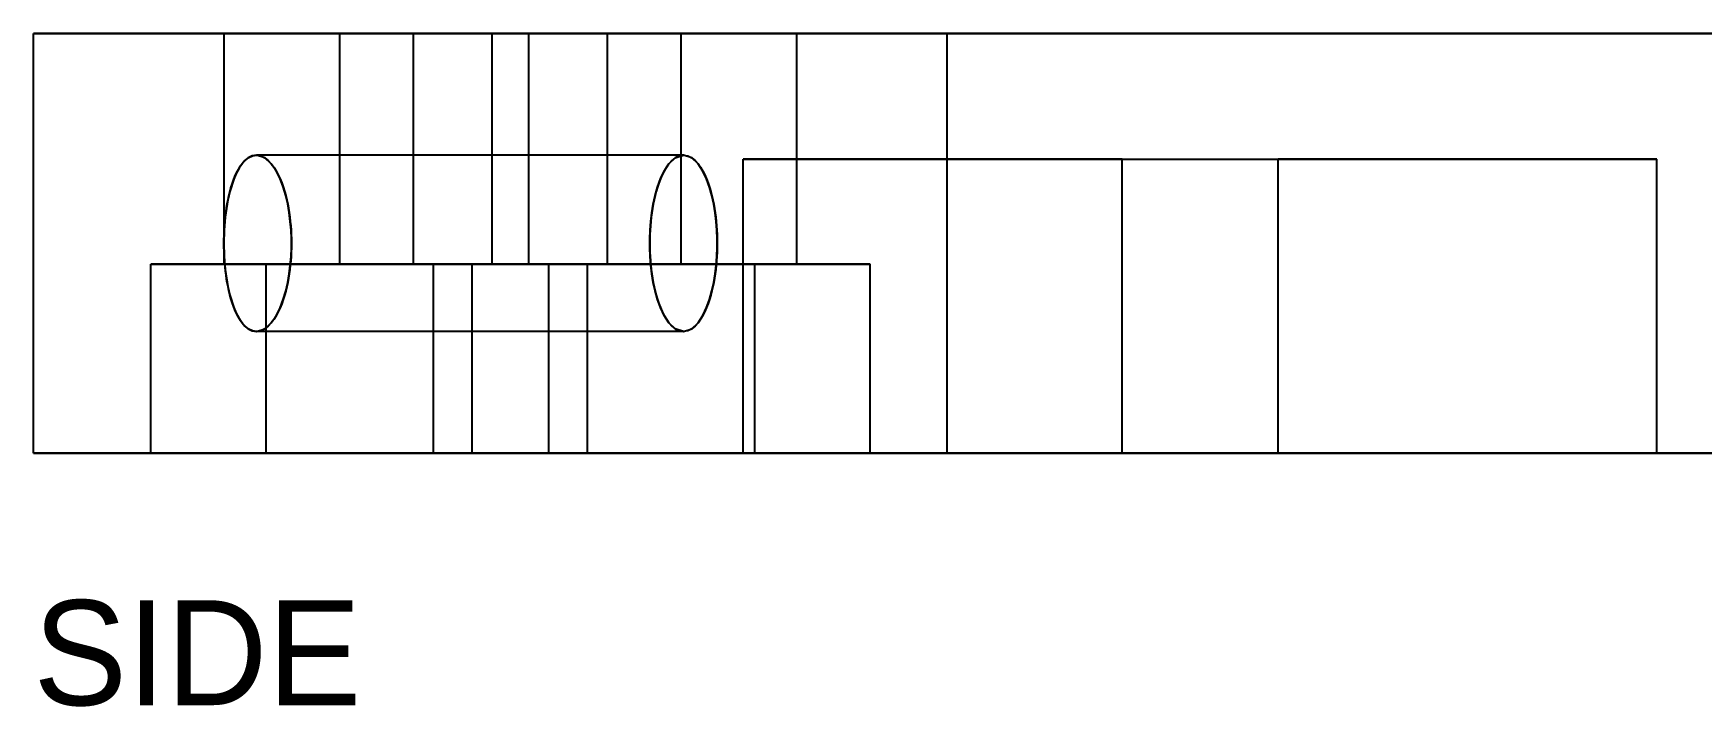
# Model space of a CAD drawing. Header units: millimetres. Extents: x 0 to 324, y -45 to 194.
# Drawn here: x 184.38 to 224.08, y -6.04 to 10 of the extents above; entities that cross this region are included whole.
import ezdxf

# ---------------------------------------------------------------- set-up
doc = ezdxf.new("R2010")
doc.units = ezdxf.units.MM
doc.layers.add('SIDE_HIDDEN', color=8, linetype='CONTINUOUS')
doc.layers.add('SIDE_VISIBLE', color=7, linetype='Continuous')

msp = doc.modelspace()

# ---------------------------------------------------------------- linework, layer by layer
at = {"layer": 'SIDE_HIDDEN'}
for points in [[(323.875, 10), (317.81, 10), (311.745, 10), (305.679, 10), (299.614, 10), (293.549, 10), (287.484, 10), (281.418, 10), (275.353, 10), (269.288, 10), (263.223, 10), (257.158, 10), (251.092, 10), (245.027, 10), (238.962, 10), (232.897, 10), (226.832, 10), (220.766, 10), (214.701, 10), (208.636, 10), (202.571, 10), (196.505, 10), (190.44, 10), (184.375, 10)], [(193.419, 10), (193.224, 10), (193.028, 10), (192.832, 10), (192.637, 10), (192.441, 10), (192.245, 10), (192.05, 10), (191.854, 10), (191.658, 10), (191.463, 10), (191.267, 10), (191.071, 10), (190.876, 10), (190.68, 10), (190.485, 10), (190.289, 10), (190.093, 10), (189.898, 10), (189.702, 10), (189.506, 10), (189.311, 10), (189.115, 10), (188.919, 10)], [(188.919, 10), (189.017, 10), (189.115, 10), (189.213, 10), (189.311, 10), (189.408, 10), (189.506, 10), (189.604, 10), (189.702, 10), (189.8, 10), (189.898, 10), (189.995, 10), (190.093, 10), (190.191, 10), (190.289, 10), (190.387, 10), (190.485, 10), (190.582, 10), (190.68, 10), (190.778, 10), (190.876, 10), (190.974, 10), (191.071, 10), (191.169, 10)], [(188.919, 4.5), (188.919, 10)], [(191.169, 10), (191.267, 10), (191.365, 10), (191.463, 10), (191.561, 10), (191.658, 10), (191.756, 10), (191.854, 10), (191.952, 10), (192.05, 10), (192.148, 10), (192.245, 10), (192.343, 10), (192.441, 10), (192.539, 10), (192.637, 10), (192.735, 10), (192.832, 10), (192.93, 10), (193.028, 10), (193.126, 10), (193.224, 10), (193.321, 10), (193.419, 10)], [(196.167, 10), (195.972, 10), (195.776, 10), (195.58, 10), (195.385, 10), (195.189, 10), (194.993, 10), (194.798, 10), (194.602, 10), (194.406, 10), (194.211, 10), (194.015, 10), (193.819, 10), (193.624, 10), (193.428, 10), (193.233, 10), (193.037, 10), (192.841, 10), (192.646, 10), (192.45, 10), (192.254, 10), (192.059, 10), (191.863, 10), (191.667, 10)], [(191.667, 10), (191.765, 10), (191.863, 10), (191.961, 10), (192.059, 10), (192.156, 10), (192.254, 10), (192.352, 10), (192.45, 10), (192.548, 10), (192.646, 10), (192.743, 10), (192.841, 10), (192.939, 10), (193.037, 10), (193.135, 10), (193.233, 10), (193.33, 10), (193.428, 10), (193.526, 10), (193.624, 10), (193.722, 10), (193.819, 10), (193.917, 10)], [(191.667, 4.5), (191.667, 10)], [(193.419, 4.5), (193.419, 10)], [(193.917, 10), (194.015, 10), (194.113, 10), (194.211, 10), (194.309, 10), (194.406, 10), (194.504, 10), (194.602, 10), (194.7, 10), (194.798, 10), (194.896, 10), (194.993, 10), (195.091, 10), (195.189, 10), (195.287, 10), (195.385, 10), (195.483, 10), (195.58, 10), (195.678, 10), (195.776, 10), (195.874, 10), (195.972, 10), (196.069, 10), (196.167, 10)], [(199.793, 10), (199.597, 10), (199.402, 10), (199.206, 10), (199.01, 10), (198.815, 10), (198.619, 10), (198.423, 10), (198.228, 10), (198.032, 10), (197.836, 10), (197.641, 10), (197.445, 10), (197.249, 10), (197.054, 10), (196.858, 10), (196.662, 10), (196.467, 10), (196.271, 10), (196.075, 10), (195.88, 10), (195.684, 10), (195.488, 10), (195.293, 10)], [(195.293, 10), (195.391, 10), (195.488, 10), (195.586, 10), (195.684, 10), (195.782, 10), (195.88, 10), (195.978, 10), (196.075, 10), (196.173, 10), (196.271, 10), (196.369, 10), (196.467, 10), (196.565, 10), (196.662, 10), (196.76, 10), (196.858, 10), (196.956, 10), (197.054, 10), (197.152, 10), (197.249, 10), (197.347, 10), (197.445, 10), (197.543, 10)], [(195.293, 4.5), (195.293, 10)], [(196.167, 4.5), (196.167, 10)], [(197.543, 10), (197.641, 10), (197.738, 10), (197.836, 10), (197.934, 10), (198.032, 10), (198.13, 10), (198.228, 10), (198.325, 10), (198.423, 10), (198.521, 10), (198.619, 10), (198.717, 10), (198.815, 10), (198.912, 10), (199.01, 10), (199.108, 10), (199.206, 10), (199.304, 10), (199.402, 10), (199.499, 10), (199.597, 10), (199.695, 10), (199.793, 10)], [(202.541, 10), (202.345, 10), (202.15, 10), (201.954, 10), (201.758, 10), (201.563, 10), (201.367, 10), (201.171, 10), (200.976, 10), (200.78, 10), (200.584, 10), (200.389, 10), (200.193, 10), (199.997, 10), (199.802, 10), (199.606, 10), (199.41, 10), (199.215, 10), (199.019, 10), (198.823, 10), (198.628, 10), (198.432, 10), (198.237, 10), (198.041, 10)], [(198.041, 10), (198.139, 10), (198.237, 10), (198.334, 10), (198.432, 10), (198.53, 10), (198.628, 10), (198.726, 10), (198.823, 10), (198.921, 10), (199.019, 10), (199.117, 10), (199.215, 10), (199.313, 10), (199.41, 10), (199.508, 10), (199.606, 10), (199.704, 10), (199.802, 10), (199.9, 10), (199.997, 10), (200.095, 10), (200.193, 10), (200.291, 10)], [(198.041, 4.5), (198.041, 10)], [(199.793, 4.5), (199.793, 10)], [(200.291, 10), (200.389, 10), (200.487, 10), (200.584, 10), (200.682, 10), (200.78, 10), (200.878, 10), (200.976, 10), (201.073, 10), (201.171, 10), (201.269, 10), (201.367, 10), (201.465, 10), (201.563, 10), (201.66, 10), (201.758, 10), (201.856, 10), (201.954, 10), (202.052, 10), (202.15, 10), (202.247, 10), (202.345, 10), (202.443, 10), (202.541, 10)], [(202.541, 4.5), (202.541, 10)], [(302.125, 10), (297.951, 10), (293.777, 10), (289.603, 10), (285.429, 10), (281.255, 10), (277.082, 10), (272.908, 10), (268.734, 10), (264.56, 10), (260.386, 10), (256.212, 10), (252.038, 10), (247.864, 10), (243.69, 10), (239.516, 10), (235.342, 10), (231.168, 10), (226.995, 10), (222.821, 10), (218.647, 10), (214.473, 10), (210.299, 10), (206.125, 10)], [(206.125, 10), (208.212, 10), (210.299, 10), (212.386, 10), (214.473, 10), (216.56, 10), (218.647, 10), (220.734, 10), (222.821, 10), (224.908, 10), (226.995, 10), (229.082, 10), (231.168, 10), (233.255, 10), (235.342, 10), (237.429, 10), (239.516, 10), (241.603, 10), (243.69, 10), (245.777, 10), (247.864, 10), (249.951, 10), (252.038, 10), (254.125, 10)], [(206.125, 0), (206.125, 10)], [(188.913, 5.188), (188.917, 5.283), (188.922, 5.378), (188.929, 5.474), (188.938, 5.569), (188.948, 5.664), (188.96, 5.758), (188.974, 5.853), (188.99, 5.947), (189.008, 6.041), (189.029, 6.134), (189.051, 6.227), (189.077, 6.319), (189.105, 6.41), (189.136, 6.5), (189.172, 6.589), (189.211, 6.676), (189.255, 6.761), (189.305, 6.842), (189.362, 6.918), (189.428, 6.988), (189.504, 7.045), (189.59, 7.085), (189.684, 7.1)], [(189.684, 7.1), (189.787, 7.083), (189.881, 7.037), (189.963, 6.973), (190.035, 6.896), (190.098, 6.813), (190.153, 6.724), (190.202, 6.631), (190.246, 6.536), (190.285, 6.439), (190.32, 6.341), (190.352, 6.241), (190.38, 6.14), (190.405, 6.038), (190.427, 5.936), (190.447, 5.833), (190.464, 5.73), (190.478, 5.626), (190.49, 5.522), (190.5, 5.418), (190.508, 5.314), (190.513, 5.209), (190.516, 5.105), (190.517, 5)], [(199.847, 7.1), (189.684, 7.1)], [(199.847, 7.1), (189.684, 7.1)], [(199.847, 7.1), (199.745, 7.083), (199.652, 7.037), (199.571, 6.972), (199.501, 6.895), (199.44, 6.81), (199.386, 6.721), (199.339, 6.628), (199.298, 6.532), (199.26, 6.435), (199.227, 6.336), (199.198, 6.237), (199.171, 6.136), (199.148, 6.034), (199.127, 5.932), (199.109, 5.83), (199.093, 5.727), (199.08, 5.624), (199.068, 5.52), (199.059, 5.416), (199.052, 5.312), (199.047, 5.208), (199.044, 5.104), (199.043, 5)], [(199.847, 2.9), (199.652, 2.963), (199.501, 3.105), (199.386, 3.279), (199.298, 3.468), (199.227, 3.663), (199.171, 3.864), (199.127, 4.068), (199.093, 4.273), (199.068, 4.48), (199.052, 4.688), (199.044, 4.896), (199.044, 5.104), (199.052, 5.312), (199.068, 5.52), (199.093, 5.727), (199.127, 5.932), (199.171, 6.136), (199.227, 6.336), (199.298, 6.532), (199.386, 6.721), (199.501, 6.895), (199.652, 7.037), (199.847, 7.1)], [(199.847, 2.9), (200.043, 2.963), (200.194, 3.105), (200.308, 3.279), (200.397, 3.468), (200.467, 3.663), (200.523, 3.864), (200.567, 4.068), (200.601, 4.273), (200.626, 4.48), (200.642, 4.688), (200.65, 4.896), (200.65, 5.104), (200.642, 5.312), (200.626, 5.52), (200.601, 5.727), (200.567, 5.932), (200.523, 6.136), (200.467, 6.336), (200.397, 6.532), (200.308, 6.721), (200.194, 6.895), (200.043, 7.037), (199.847, 7.1)], [(199.847, 7.1), (199.949, 7.083), (200.043, 7.037), (200.124, 6.972), (200.194, 6.895), (200.254, 6.81), (200.308, 6.721), (200.355, 6.628), (200.397, 6.532), (200.434, 6.435), (200.467, 6.336), (200.497, 6.237), (200.523, 6.136), (200.546, 6.034), (200.567, 5.932), (200.585, 5.83), (200.601, 5.727), (200.614, 5.624), (200.626, 5.52), (200.635, 5.416), (200.642, 5.312), (200.647, 5.208), (200.65, 5.104), (200.651, 5)], [(201.269, 0), (201.269, 7)], [(201.269, 7), (213.997, 7)], [(210.284, 7), (201.269, 7)], [(210.284, 7), (223.012, 7)], [(210.284, 0), (210.284, 7)], [(213.997, 0), (213.997, 7)], [(223.012, 7), (213.997, 7)], [(223.012, 0), (223.012, 7)], [(188.91, 4.984), (188.91, 4.988), (188.91, 4.992), (188.91, 4.996), (188.91, 5), (188.91, 5.003), (188.91, 5.007), (188.91, 5.011), (188.91, 5.015), (188.91, 5.019), (188.91, 5.023), (188.91, 5.026), (188.91, 5.03), (188.91, 5.034), (188.91, 5.038), (188.91, 5.042), (188.91, 5.045), (188.91, 5.049), (188.91, 5.053), (188.91, 5.057), (188.91, 5.061), (188.91, 5.065), (188.91, 5.068), (188.91, 5.072)], [(189.684, 2.9), (189.59, 2.915), (189.504, 2.955), (189.428, 3.013), (189.362, 3.082), (189.305, 3.159), (189.255, 3.24), (189.21, 3.325), (189.171, 3.412), (189.136, 3.501), (189.105, 3.591), (189.076, 3.683), (189.051, 3.775), (189.028, 3.868), (189.008, 3.961), (188.99, 4.055), (188.974, 4.149), (188.96, 4.244), (188.948, 4.339), (188.938, 4.434), (188.929, 4.529), (188.922, 4.625), (188.917, 4.72), (188.913, 4.816)], [(190.517, 5), (190.516, 4.895), (190.513, 4.791), (190.508, 4.686), (190.5, 4.582), (190.49, 4.478), (190.478, 4.374), (190.464, 4.27), (190.447, 4.167), (190.427, 4.064), (190.405, 3.962), (190.38, 3.86), (190.352, 3.759), (190.32, 3.659), (190.285, 3.561), (190.246, 3.464), (190.202, 3.369), (190.153, 3.276), (190.098, 3.187), (190.035, 3.104), (189.963, 3.027), (189.881, 2.963), (189.787, 2.917), (189.684, 2.9)], [(199.043, 5), (199.044, 4.896), (199.047, 4.792), (199.052, 4.688), (199.059, 4.584), (199.068, 4.48), (199.08, 4.376), (199.093, 4.273), (199.109, 4.17), (199.127, 4.068), (199.148, 3.966), (199.171, 3.864), (199.198, 3.763), (199.227, 3.663), (199.26, 3.565), (199.298, 3.468), (199.339, 3.372), (199.386, 3.279), (199.44, 3.19), (199.501, 3.105), (199.571, 3.028), (199.652, 2.963), (199.745, 2.917), (199.847, 2.9)], [(200.651, 5), (200.65, 4.896), (200.647, 4.792), (200.642, 4.688), (200.635, 4.584), (200.626, 4.48), (200.614, 4.376), (200.601, 4.273), (200.585, 4.17), (200.567, 4.068), (200.546, 3.966), (200.523, 3.864), (200.497, 3.763), (200.467, 3.663), (200.434, 3.565), (200.397, 3.468), (200.355, 3.372), (200.308, 3.279), (200.254, 3.19), (200.194, 3.105), (200.124, 3.028), (200.043, 2.963), (199.949, 2.917), (199.847, 2.9)], [(194.814, 4.5), (194.481, 4.5), (194.149, 4.5), (193.817, 4.5), (193.484, 4.5), (193.152, 4.5), (192.82, 4.5), (192.487, 4.5), (192.155, 4.5), (191.822, 4.5), (191.49, 4.5), (191.158, 4.5), (190.825, 4.5), (190.493, 4.5), (190.161, 4.5), (189.828, 4.5), (189.496, 4.5), (189.164, 4.5), (188.831, 4.5), (188.499, 4.5), (188.166, 4.5), (187.834, 4.5), (187.502, 4.5), (187.169, 4.5)], [(187.169, 4.5), (187.462, 4.5), (187.754, 4.5), (188.047, 4.5), (188.34, 4.5), (188.632, 4.5), (188.925, 4.5), (189.217, 4.5), (189.51, 4.5), (189.802, 4.5), (190.095, 4.5), (190.388, 4.5), (190.68, 4.5), (190.973, 4.5), (191.265, 4.5), (191.558, 4.5), (191.85, 4.5), (192.143, 4.5), (192.436, 4.5), (192.728, 4.5), (193.021, 4.5), (193.313, 4.5), (193.606, 4.5), (193.898, 4.5)], [(187.169, 0), (187.169, 4.5)], [(193.419, 4.5), (193.224, 4.5), (193.028, 4.5), (192.832, 4.5), (192.637, 4.5), (192.441, 4.5), (192.245, 4.5), (192.05, 4.5), (191.854, 4.5), (191.658, 4.5), (191.463, 4.5), (191.267, 4.5), (191.071, 4.5), (190.876, 4.5), (190.68, 4.5), (190.485, 4.5), (190.289, 4.5), (190.093, 4.5), (189.898, 4.5), (189.702, 4.5), (189.506, 4.5), (189.311, 4.5), (189.115, 4.5), (188.919, 4.5)], [(188.919, 4.5), (189.017, 4.5), (189.115, 4.5), (189.213, 4.5), (189.311, 4.5), (189.408, 4.5), (189.506, 4.5), (189.604, 4.5), (189.702, 4.5), (189.8, 4.5), (189.898, 4.5), (189.995, 4.5), (190.093, 4.5), (190.191, 4.5), (190.289, 4.5), (190.387, 4.5), (190.485, 4.5), (190.582, 4.5), (190.68, 4.5), (190.778, 4.5), (190.876, 4.5), (190.974, 4.5), (191.071, 4.5), (191.169, 4.5)], [(197.562, 4.5), (197.229, 4.5), (196.897, 4.5), (196.565, 4.5), (196.232, 4.5), (195.9, 4.5), (195.568, 4.5), (195.235, 4.5), (194.903, 4.5), (194.57, 4.5), (194.238, 4.5), (193.906, 4.5), (193.573, 4.5), (193.241, 4.5), (192.909, 4.5), (192.576, 4.5), (192.244, 4.5), (191.912, 4.5), (191.579, 4.5), (191.247, 4.5), (190.914, 4.5), (190.582, 4.5), (190.25, 4.5), (189.917, 4.5)], [(189.917, 4.5), (190.21, 4.5), (190.502, 4.5), (190.795, 4.5), (191.088, 4.5), (191.38, 4.5), (191.673, 4.5), (191.965, 4.5), (192.258, 4.5), (192.55, 4.5), (192.843, 4.5), (193.136, 4.5), (193.428, 4.5), (193.721, 4.5), (194.013, 4.5), (194.306, 4.5), (194.598, 4.5), (194.891, 4.5), (195.184, 4.5), (195.476, 4.5), (195.769, 4.5), (196.061, 4.5), (196.354, 4.5), (196.646, 4.5)], [(189.917, 0), (189.917, 4.5)], [(191.169, 4.5), (191.267, 4.5), (191.365, 4.5), (191.463, 4.5), (191.561, 4.5), (191.658, 4.5), (191.756, 4.5), (191.854, 4.5), (191.952, 4.5), (192.05, 4.5), (192.148, 4.5), (192.245, 4.5), (192.343, 4.5), (192.441, 4.5), (192.539, 4.5), (192.637, 4.5), (192.735, 4.5), (192.832, 4.5), (192.93, 4.5), (193.028, 4.5), (193.126, 4.5), (193.224, 4.5), (193.321, 4.5), (193.419, 4.5)], [(196.167, 4.5), (195.972, 4.5), (195.776, 4.5), (195.58, 4.5), (195.385, 4.5), (195.189, 4.5), (194.993, 4.5), (194.798, 4.5), (194.602, 4.5), (194.406, 4.5), (194.211, 4.5), (194.015, 4.5), (193.819, 4.5), (193.624, 4.5), (193.428, 4.5), (193.233, 4.5), (193.037, 4.5), (192.841, 4.5), (192.646, 4.5), (192.45, 4.5), (192.254, 4.5), (192.059, 4.5), (191.863, 4.5), (191.667, 4.5)], [(191.667, 4.5), (191.765, 4.5), (191.863, 4.5), (191.961, 4.5), (192.059, 4.5), (192.156, 4.5), (192.254, 4.5), (192.352, 4.5), (192.45, 4.5), (192.548, 4.5), (192.646, 4.5), (192.743, 4.5), (192.841, 4.5), (192.939, 4.5), (193.037, 4.5), (193.135, 4.5), (193.233, 4.5), (193.33, 4.5), (193.428, 4.5), (193.526, 4.5), (193.624, 4.5), (193.722, 4.5), (193.819, 4.5), (193.917, 4.5)], [(193.898, 0), (193.898, 4.5)], [(193.898, 4.5), (194.231, 4.5), (194.563, 4.5), (194.895, 4.5), (195.228, 4.5), (195.56, 4.5), (195.893, 4.5), (196.225, 4.5), (196.557, 4.5), (196.89, 4.5), (197.222, 4.5), (197.554, 4.5), (197.887, 4.5), (198.219, 4.5), (198.552, 4.5), (198.884, 4.5), (199.216, 4.5), (199.549, 4.5), (199.881, 4.5), (200.213, 4.5), (200.546, 4.5), (200.878, 4.5), (201.21, 4.5), (201.543, 4.5)], [(193.917, 4.5), (194.015, 4.5), (194.113, 4.5), (194.211, 4.5), (194.309, 4.5), (194.406, 4.5), (194.504, 4.5), (194.602, 4.5), (194.7, 4.5), (194.798, 4.5), (194.896, 4.5), (194.993, 4.5), (195.091, 4.5), (195.189, 4.5), (195.287, 4.5), (195.385, 4.5), (195.483, 4.5), (195.58, 4.5), (195.678, 4.5), (195.776, 4.5), (195.874, 4.5), (195.972, 4.5), (196.069, 4.5), (196.167, 4.5)], [(194.814, 0), (194.814, 4.5)], [(201.543, 4.5), (201.25, 4.5), (200.958, 4.5), (200.665, 4.5), (200.373, 4.5), (200.08, 4.5), (199.787, 4.5), (199.495, 4.5), (199.202, 4.5), (198.91, 4.5), (198.617, 4.5), (198.325, 4.5), (198.032, 4.5), (197.739, 4.5), (197.447, 4.5), (197.154, 4.5), (196.862, 4.5), (196.569, 4.5), (196.277, 4.5), (195.984, 4.5), (195.691, 4.5), (195.399, 4.5), (195.106, 4.5), (194.814, 4.5)], [(199.793, 4.5), (199.597, 4.5), (199.402, 4.5), (199.206, 4.5), (199.01, 4.5), (198.815, 4.5), (198.619, 4.5), (198.423, 4.5), (198.228, 4.5), (198.032, 4.5), (197.836, 4.5), (197.641, 4.5), (197.445, 4.5), (197.249, 4.5), (197.054, 4.5), (196.858, 4.5), (196.662, 4.5), (196.467, 4.5), (196.271, 4.5), (196.075, 4.5), (195.88, 4.5), (195.684, 4.5), (195.488, 4.5), (195.293, 4.5)], [(195.293, 4.5), (195.391, 4.5), (195.488, 4.5), (195.586, 4.5), (195.684, 4.5), (195.782, 4.5), (195.88, 4.5), (195.978, 4.5), (196.075, 4.5), (196.173, 4.5), (196.271, 4.5), (196.369, 4.5), (196.467, 4.5), (196.565, 4.5), (196.662, 4.5), (196.76, 4.5), (196.858, 4.5), (196.956, 4.5), (197.054, 4.5), (197.152, 4.5), (197.249, 4.5), (197.347, 4.5), (197.445, 4.5), (197.543, 4.5)], [(196.646, 0), (196.646, 4.5)], [(196.646, 4.5), (196.979, 4.5), (197.311, 4.5), (197.643, 4.5), (197.976, 4.5), (198.308, 4.5), (198.641, 4.5), (198.973, 4.5), (199.305, 4.5), (199.638, 4.5), (199.97, 4.5), (200.302, 4.5), (200.635, 4.5), (200.967, 4.5), (201.3, 4.5), (201.632, 4.5), (201.964, 4.5), (202.297, 4.5), (202.629, 4.5), (202.961, 4.5), (203.294, 4.5), (203.626, 4.5), (203.958, 4.5), (204.291, 4.5)], [(197.543, 4.5), (197.641, 4.5), (197.738, 4.5), (197.836, 4.5), (197.934, 4.5), (198.032, 4.5), (198.13, 4.5), (198.228, 4.5), (198.325, 4.5), (198.423, 4.5), (198.521, 4.5), (198.619, 4.5), (198.717, 4.5), (198.815, 4.5), (198.912, 4.5), (199.01, 4.5), (199.108, 4.5), (199.206, 4.5), (199.304, 4.5), (199.402, 4.5), (199.499, 4.5), (199.597, 4.5), (199.695, 4.5), (199.793, 4.5)], [(197.562, 0), (197.562, 4.5)], [(204.291, 4.5), (203.998, 4.5), (203.706, 4.5), (203.413, 4.5), (203.121, 4.5), (202.828, 4.5), (202.535, 4.5), (202.243, 4.5), (201.95, 4.5), (201.658, 4.5), (201.365, 4.5), (201.073, 4.5), (200.78, 4.5), (200.487, 4.5), (200.195, 4.5), (199.902, 4.5), (199.61, 4.5), (199.317, 4.5), (199.025, 4.5), (198.732, 4.5), (198.44, 4.5), (198.147, 4.5), (197.854, 4.5), (197.562, 4.5)], [(202.541, 4.5), (202.345, 4.5), (202.15, 4.5), (201.954, 4.5), (201.758, 4.5), (201.563, 4.5), (201.367, 4.5), (201.171, 4.5), (200.976, 4.5), (200.78, 4.5), (200.584, 4.5), (200.389, 4.5), (200.193, 4.5), (199.997, 4.5), (199.802, 4.5), (199.606, 4.5), (199.41, 4.5), (199.215, 4.5), (199.019, 4.5), (198.823, 4.5), (198.628, 4.5), (198.432, 4.5), (198.237, 4.5), (198.041, 4.5)], [(198.041, 4.5), (198.139, 4.5), (198.237, 4.5), (198.334, 4.5), (198.432, 4.5), (198.53, 4.5), (198.628, 4.5), (198.726, 4.5), (198.823, 4.5), (198.921, 4.5), (199.019, 4.5), (199.117, 4.5), (199.215, 4.5), (199.313, 4.5), (199.41, 4.5), (199.508, 4.5), (199.606, 4.5), (199.704, 4.5), (199.802, 4.5), (199.9, 4.5), (199.997, 4.5), (200.095, 4.5), (200.193, 4.5), (200.291, 4.5)], [(200.291, 4.5), (200.389, 4.5), (200.487, 4.5), (200.584, 4.5), (200.682, 4.5), (200.78, 4.5), (200.878, 4.5), (200.976, 4.5), (201.073, 4.5), (201.171, 4.5), (201.269, 4.5), (201.367, 4.5), (201.465, 4.5), (201.563, 4.5), (201.66, 4.5), (201.758, 4.5), (201.856, 4.5), (201.954, 4.5), (202.052, 4.5), (202.15, 4.5), (202.247, 4.5), (202.345, 4.5), (202.443, 4.5), (202.541, 4.5)], [(201.543, 0), (201.543, 4.5)], [(204.291, 0), (204.291, 4.5)], [(199.847, 2.9), (189.684, 2.9)], [(199.847, 2.9), (189.684, 2.9)], [(323.875, 0), (317.81, 0), (311.745, 0), (305.679, 0), (299.614, 0), (293.549, 0), (287.484, 0), (281.418, 0), (275.353, 0), (269.288, 0), (263.223, 0), (257.158, 0), (251.092, 0), (245.027, 0), (238.962, 0), (232.897, 0), (226.832, 0), (220.766, 0), (214.701, 0), (208.636, 0), (202.571, 0), (196.505, 0), (190.44, 0), (184.375, 0)], [(194.814, 0), (194.481, 0), (194.149, 0), (193.817, 0), (193.484, 0), (193.152, 0), (192.82, 0), (192.487, 0), (192.155, 0), (191.822, 0), (191.49, 0), (191.158, 0), (190.825, 0), (190.493, 0), (190.161, 0), (189.828, 0), (189.496, 0), (189.164, 0), (188.831, 0), (188.499, 0), (188.166, 0), (187.834, 0), (187.502, 0), (187.169, 0)], [(187.169, 0), (187.462, 0), (187.754, 0), (188.047, 0), (188.34, 0), (188.632, 0), (188.925, 0), (189.217, 0), (189.51, 0), (189.802, 0), (190.095, 0), (190.388, 0), (190.68, 0), (190.973, 0), (191.265, 0), (191.558, 0), (191.85, 0), (192.143, 0), (192.436, 0), (192.728, 0), (193.021, 0), (193.313, 0), (193.606, 0), (193.898, 0)], [(197.562, 0), (197.229, 0), (196.897, 0), (196.565, 0), (196.232, 0), (195.9, 0), (195.568, 0), (195.235, 0), (194.903, 0), (194.57, 0), (194.238, 0), (193.906, 0), (193.573, 0), (193.241, 0), (192.909, 0), (192.576, 0), (192.244, 0), (191.912, 0), (191.579, 0), (191.247, 0), (190.914, 0), (190.582, 0), (190.25, 0), (189.917, 0)], [(189.917, 0), (190.21, 0), (190.502, 0), (190.795, 0), (191.088, 0), (191.38, 0), (191.673, 0), (191.965, 0), (192.258, 0), (192.55, 0), (192.843, 0), (193.136, 0), (193.428, 0), (193.721, 0), (194.013, 0), (194.306, 0), (194.598, 0), (194.891, 0), (195.184, 0), (195.476, 0), (195.769, 0), (196.061, 0), (196.354, 0), (196.646, 0)], [(193.898, 0), (194.231, 0), (194.563, 0), (194.895, 0), (195.228, 0), (195.56, 0), (195.893, 0), (196.225, 0), (196.557, 0), (196.89, 0), (197.222, 0), (197.554, 0), (197.887, 0), (198.219, 0), (198.552, 0), (198.884, 0), (199.216, 0), (199.549, 0), (199.881, 0), (200.213, 0), (200.546, 0), (200.878, 0), (201.21, 0), (201.543, 0)], [(201.543, 0), (201.25, 0), (200.958, 0), (200.665, 0), (200.373, 0), (200.08, 0), (199.787, 0), (199.495, 0), (199.202, 0), (198.91, 0), (198.617, 0), (198.325, 0), (198.032, 0), (197.739, 0), (197.447, 0), (197.154, 0), (196.862, 0), (196.569, 0), (196.277, 0), (195.984, 0), (195.691, 0), (195.399, 0), (195.106, 0), (194.814, 0)], [(196.646, 0), (196.979, 0), (197.311, 0), (197.643, 0), (197.976, 0), (198.308, 0), (198.641, 0), (198.973, 0), (199.305, 0), (199.638, 0), (199.97, 0), (200.302, 0), (200.635, 0), (200.967, 0), (201.3, 0), (201.632, 0), (201.964, 0), (202.297, 0), (202.629, 0), (202.961, 0), (203.294, 0), (203.626, 0), (203.958, 0), (204.291, 0)], [(204.291, 0), (203.998, 0), (203.706, 0), (203.413, 0), (203.121, 0), (202.828, 0), (202.535, 0), (202.243, 0), (201.95, 0), (201.658, 0), (201.365, 0), (201.073, 0), (200.78, 0), (200.487, 0), (200.195, 0), (199.902, 0), (199.61, 0), (199.317, 0), (199.025, 0), (198.732, 0), (198.44, 0), (198.147, 0), (197.854, 0), (197.562, 0)], [(201.269, 0), (210.284, 0)], [(201.269, 0), (213.997, 0)], [(302.125, 0), (297.951, 0), (293.777, 0), (289.603, 0), (285.429, 0), (281.255, 0), (277.082, 0), (272.908, 0), (268.734, 0), (264.56, 0), (260.386, 0), (256.212, 0), (252.038, 0), (247.864, 0), (243.69, 0), (239.516, 0), (235.342, 0), (231.168, 0), (226.995, 0), (222.821, 0), (218.647, 0), (214.473, 0), (210.299, 0), (206.125, 0)], [(206.125, 0), (208.212, 0), (210.299, 0), (212.386, 0), (214.473, 0), (216.56, 0), (218.647, 0), (220.734, 0), (222.821, 0), (224.908, 0), (226.995, 0), (229.082, 0), (231.168, 0), (233.255, 0), (235.342, 0), (237.429, 0), (239.516, 0), (241.603, 0), (243.69, 0), (245.777, 0), (247.864, 0), (249.951, 0), (252.038, 0), (254.125, 0)], [(210.284, 0), (223.012, 0)], [(213.997, 0), (223.012, 0)]]:
    msp.add_lwpolyline(points, dxfattribs=at)
at = {"layer": 'SIDE_VISIBLE'}
for points in [[(184.375, 10), (187.408, 10), (190.44, 10), (193.473, 10), (196.505, 10), (199.538, 10), (202.571, 10), (205.603, 10), (208.636, 10), (211.668, 10), (214.701, 10), (217.734, 10), (220.766, 10), (223.799, 10), (226.832, 10), (229.864, 10), (232.897, 10), (235.929, 10), (238.962, 10), (241.995, 10), (245.027, 10), (248.06, 10), (251.092, 10), (254.125, 10)], [(184.375, 0), (184.375, 10)], [(189.684, 7.1), (189.583, 7.083), (189.49, 7.037), (189.41, 6.971), (189.342, 6.893), (189.283, 6.808), (189.232, 6.718), (189.187, 6.624), (189.147, 6.529), (189.112, 6.431), (189.081, 6.332), (189.053, 6.232), (189.028, 6.132), (189.006, 6.03), (188.987, 5.929), (188.97, 5.826), (188.956, 5.724), (188.943, 5.621), (188.933, 5.518), (188.925, 5.414), (188.918, 5.311), (188.914, 5.207), (188.911, 5.104), (188.91, 5)], [(189.684, 2.9), (189.881, 2.963), (190.035, 3.104), (190.153, 3.276), (190.246, 3.464), (190.32, 3.659), (190.38, 3.86), (190.427, 4.064), (190.464, 4.27), (190.49, 4.478), (190.508, 4.686), (190.516, 4.895), (190.516, 5.105), (190.508, 5.314), (190.49, 5.522), (190.464, 5.73), (190.427, 5.936), (190.38, 6.14), (190.32, 6.341), (190.246, 6.536), (190.153, 6.724), (190.035, 6.896), (189.881, 7.037), (189.684, 7.1)], [(188.91, 5.072), (188.91, 5.077), (188.911, 5.082), (188.911, 5.087), (188.911, 5.092), (188.911, 5.097), (188.911, 5.102), (188.911, 5.107), (188.911, 5.112), (188.911, 5.117), (188.911, 5.122), (188.911, 5.127), (188.911, 5.132), (188.912, 5.138), (188.912, 5.143), (188.912, 5.148), (188.912, 5.153), (188.912, 5.158), (188.912, 5.163), (188.912, 5.168), (188.913, 5.173), (188.913, 5.178), (188.913, 5.183), (188.913, 5.188)], [(188.91, 5), (188.911, 4.896), (188.914, 4.793), (188.918, 4.689), (188.925, 4.586), (188.933, 4.482), (188.943, 4.379), (188.956, 4.276), (188.97, 4.174), (188.987, 4.071), (189.006, 3.97), (189.028, 3.868), (189.053, 3.768), (189.081, 3.668), (189.112, 3.569), (189.147, 3.471), (189.187, 3.376), (189.232, 3.282), (189.283, 3.192), (189.342, 3.107), (189.41, 3.029), (189.49, 2.963), (189.583, 2.917), (189.684, 2.9)], [(188.913, 4.816), (188.913, 4.823), (188.912, 4.83), (188.912, 4.838), (188.912, 4.845), (188.912, 4.852), (188.912, 4.86), (188.911, 4.867), (188.911, 4.874), (188.911, 4.882), (188.911, 4.889), (188.911, 4.896), (188.911, 4.904), (188.911, 4.911), (188.911, 4.918), (188.91, 4.926), (188.91, 4.933), (188.91, 4.94), (188.91, 4.948), (188.91, 4.955), (188.91, 4.962), (188.91, 4.97), (188.91, 4.977), (188.91, 4.984)], [(184.375, 0), (187.408, 0), (190.44, 0), (193.473, 0), (196.505, 0), (199.538, 0), (202.571, 0), (205.603, 0), (208.636, 0), (211.668, 0), (214.701, 0), (217.734, 0), (220.766, 0), (223.799, 0), (226.832, 0), (229.864, 0), (232.897, 0), (235.929, 0), (238.962, 0), (241.995, 0), (245.027, 0), (248.06, 0), (251.092, 0), (254.125, 0)]]:
    msp.add_lwpolyline(points, dxfattribs=at)

# ---------------------------------------------------------------- texts
msp.add_text('SIDE', height=2.5, dxfattribs=at).set_placement((184.375, -6))

doc.saveas('drawing.dxf')
